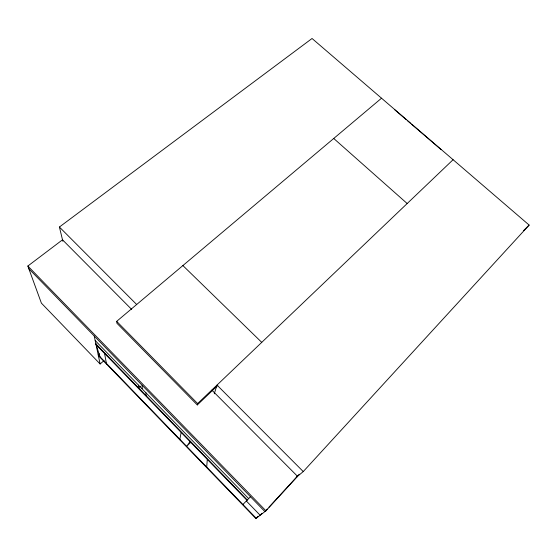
<?xml version="1.0" encoding="UTF-8"?>
<svg xmlns="http://www.w3.org/2000/svg" width="557" height="557" viewBox="0 0 557 557"><rect width="100%" height="100%" fill="white"/><g stroke="black" fill="none" stroke-linecap="round" stroke-linejoin="round"><path stroke-width="0.84" d="M206.696 467.072L207.301 459.4M179.772 439.772L181.143 432.427M381.531 98.199L116.685 321.347L116.914 323.255L197.303 404.946L197.638 403.567L453.092 159.706M214.285 393.785L217.007 385.075L303.252 471.57L529.15 225.077L312.052 38.489L59.411 227.019L62.85 241.244M190.048 441.61L186.63 446.331L190.8 442.251M261.922 513.331L260.161 515.253L246.333 500.987M267.235 509.063L264.909 511.598L28.839 268.739M268.975 507.169L299.227 474.202M98.345 355.568L255.921 518.511L265.933 510.818L297.556 476.346L211.862 390.109M255.921 518.511L257.982 516.36M242.901 504.51L250.469 496.747M523.594 230.563L529.15 225.077M197.303 404.946L217.794 385.374M140.538 386.217L138.63 387.937L138.484 385.131L95.184 340.536M131.675 309.42L62.509 239.816L27.85 266.037L41.392 303.133L100.121 363.993L104.02 360.63M99.515 353.792L98.206 354.913L256.22 518.282M296.289 477.405L303.252 471.57M394.384 109.464L406.394 119.797M407.689 120.904L410.321 123.167M411.637 124.302L441.012 149.548M333.734 138.477L407.181 203.528M138.484 385.131L248.659 498.606M182.891 265.564L261.748 342.367M59.411 227.019L136.674 304.505M116.685 321.347L197.638 403.567M27.85 266.037L265.933 510.818M95.888 343.871L247.315 499.984M95.999 343.989L96.173 344.811L246.988 500.318M96.173 344.811L99.968 356.731M94.23 336.017L100.121 363.993M104.57 353.472L106.505 364.006M142.098 385.256L142.216 388.64M145.983 392.859L146.038 395.574"/></g></svg>
